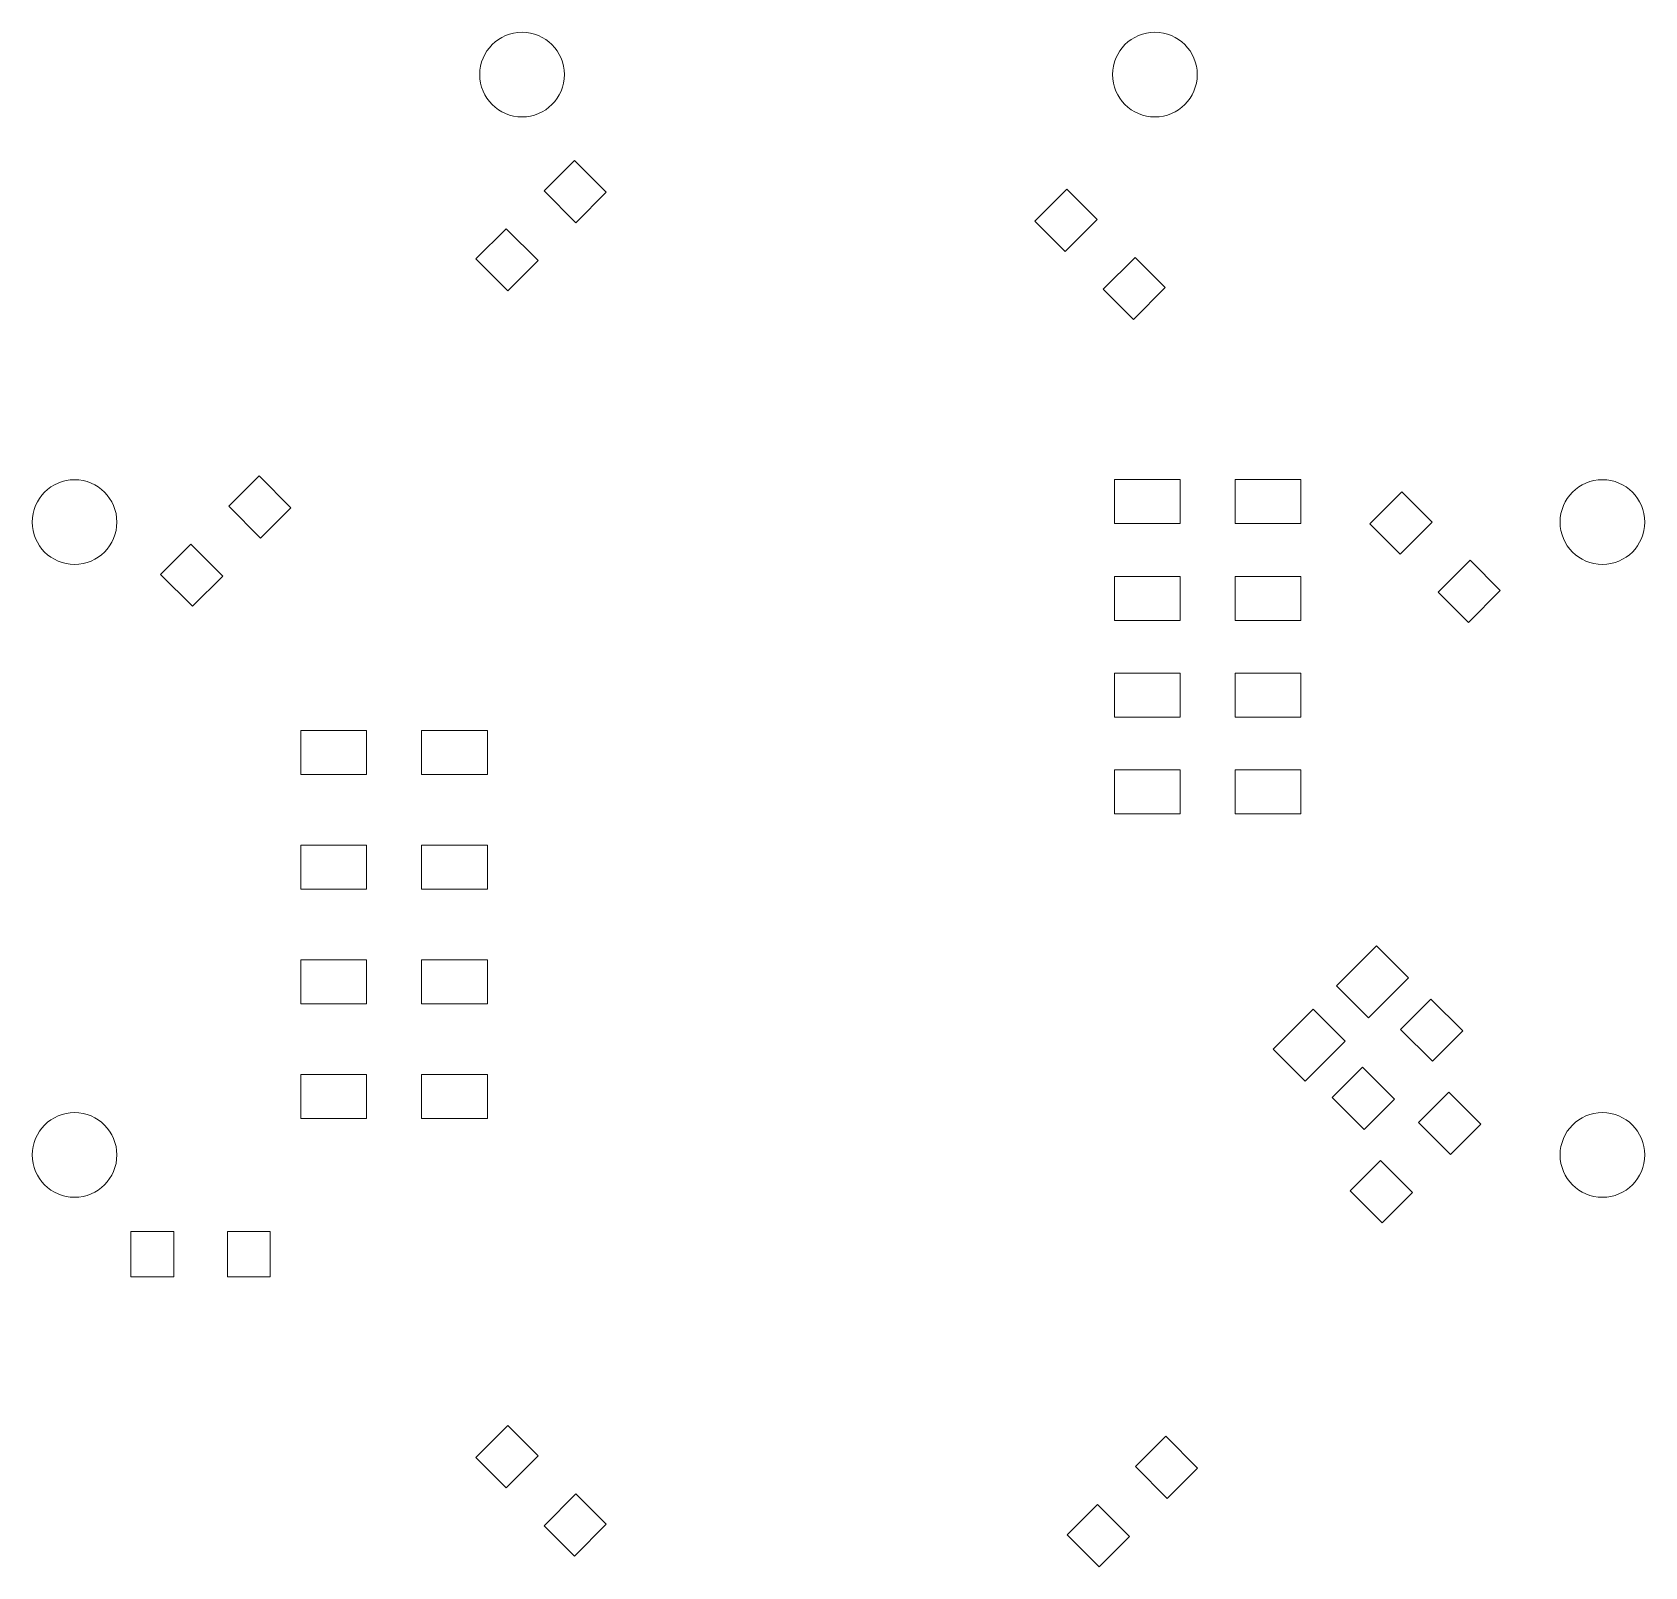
# Model space of a CAD drawing. Header units: inches. Extents: x -1.32 to 0.95, y -1.43 to 3.33.
# Drawn here: x -1.302 to 0.947, y 1.193 to 3.334 of the extents above; entities that cross this region are included whole.
import ezdxf

# ---------------------------------------------------------------- set-up
doc = ezdxf.new("R2010")
doc.units = ezdxf.units.IN
doc.header["$MEASUREMENT"] = 0
doc.layers.add('Layer 1', color=7, linetype='Continuous')

msp = doc.modelspace()

# ---------------------------------------------------------------- linework, layer by layer
at = {"layer": 'Layer 1', "color": 156, "lineweight": 9}
for points, knots in [([(-0.5599, 3.2751), (-0.5599, 3.3077), (-0.5864, 3.3341), (-0.619, 3.3341), (-0.619, 3.3341), (-0.6516, 3.3341), (-0.678, 3.3077), (-0.678, 3.2751), (-0.678, 3.2751), (-0.678, 3.2425), (-0.6516, 3.216), (-0.619, 3.216), (-0.619, 3.216), (-0.5864, 3.216), (-0.5599, 3.2425), (-0.5599, 3.2751)], [0, 0, 0, 0, 0.2, 0.2, 0.2, 0.2, 0.4, 0.4, 0.4, 0.4, 0.6, 0.6, 0.6, 0.6, 1, 1, 1, 1]), ([(0.323, 3.2751), (0.323, 3.3077), (0.2966, 3.3341), (0.264, 3.3341), (0.264, 3.3341), (0.2314, 3.3341), (0.2049, 3.3077), (0.2049, 3.2751), (0.2049, 3.2751), (0.2049, 3.2425), (0.2314, 3.216), (0.264, 3.216), (0.264, 3.216), (0.2966, 3.216), (0.323, 3.2425), (0.323, 3.2751)], [0, 0, 0, 0, 0.2, 0.2, 0.2, 0.2, 0.4, 0.4, 0.4, 0.4, 0.6, 0.6, 0.6, 0.6, 1, 1, 1, 1]), ([(-1.1843, 2.6507), (-1.1843, 2.6834), (-1.2107, 2.7098), (-1.2433, 2.7098), (-1.2433, 2.7098), (-1.2759, 2.7098), (-1.3024, 2.6834), (-1.3024, 2.6507), (-1.3024, 2.6507), (-1.3024, 2.6181), (-1.2759, 2.5917), (-1.2433, 2.5917), (-1.2433, 2.5917), (-1.2107, 2.5917), (-1.1843, 2.6181), (-1.1843, 2.6507), (-1.1843, 2.6507), (-1.1843, 2.6507), (-1.1843, 2.6507), (-1.1843, 2.6507)], [0, 0, 0, 0, 0.166667, 0.166667, 0.166667, 0.166667, 0.333333, 0.333333, 0.333333, 0.333333, 0.5, 0.5, 0.5, 0.5, 0.666667, 0.666667, 0.666667, 0.666667, 1, 1, 1, 1]), ([(0.9474, 2.6507), (0.9474, 2.6834), (0.921, 2.7098), (0.8883, 2.7098), (0.8883, 2.7098), (0.8557, 2.7098), (0.8293, 2.6834), (0.8293, 2.6507), (0.8293, 2.6507), (0.8293, 2.6181), (0.8557, 2.5917), (0.8883, 2.5917), (0.8883, 2.5917), (0.921, 2.5917), (0.9474, 2.6181), (0.9474, 2.6507), (0.9474, 2.6507), (0.9474, 2.6507), (0.9474, 2.6507), (0.9474, 2.6507)], [0, 0, 0, 0, 0.166667, 0.166667, 0.166667, 0.166667, 0.333333, 0.333333, 0.333333, 0.333333, 0.5, 0.5, 0.5, 0.5, 0.666667, 0.666667, 0.666667, 0.666667, 1, 1, 1, 1]), ([(-1.1843, 1.7678), (-1.1843, 1.8004), (-1.2107, 1.8268), (-1.2433, 1.8268), (-1.2433, 1.8268), (-1.2759, 1.8268), (-1.3024, 1.8004), (-1.3024, 1.7678), (-1.3024, 1.7678), (-1.3024, 1.7352), (-1.2759, 1.7087), (-1.2433, 1.7087), (-1.2433, 1.7087), (-1.2107, 1.7087), (-1.1843, 1.7352), (-1.1843, 1.7678)], [0, 0, 0, 0, 0.2, 0.2, 0.2, 0.2, 0.4, 0.4, 0.4, 0.4, 0.6, 0.6, 0.6, 0.6, 1, 1, 1, 1]), ([(0.9474, 1.7678), (0.9474, 1.8004), (0.921, 1.8268), (0.8883, 1.8268), (0.8883, 1.8268), (0.8557, 1.8268), (0.8293, 1.8004), (0.8293, 1.7678), (0.8293, 1.7678), (0.8293, 1.7352), (0.8557, 1.7087), (0.8883, 1.7087), (0.8883, 1.7087), (0.921, 1.7087), (0.9474, 1.7352), (0.9474, 1.7678)], [0, 0, 0, 0, 0.2, 0.2, 0.2, 0.2, 0.4, 0.4, 0.4, 0.4, 0.6, 0.6, 0.6, 0.6, 1, 1, 1, 1])]:
    msp.add_open_spline(points, degree=3, knots=knots, dxfattribs=at)
for points in [[(-0.5883, 3.113), (-0.5883, 3.113), (-0.546, 3.1553), (-0.546, 3.1553)], [(-0.546, 3.1553), (-0.546, 3.1553), (-0.5015, 3.1108), (-0.5015, 3.1108)], [(-0.5438, 3.0684), (-0.5438, 3.0684), (-0.5883, 3.113), (-0.5883, 3.113)], [(-0.5015, 3.1108), (-0.5015, 3.1108), (-0.5438, 3.0684), (-0.5438, 3.0684)], [(0.0965, 3.0708), (0.0965, 3.0708), (0.141, 3.1153), (0.141, 3.1153)], [(0.141, 3.1153), (0.141, 3.1153), (0.1833, 3.073), (0.1833, 3.073)], [(-0.6835, 3.0178), (-0.6835, 3.0178), (-0.6412, 3.0601), (-0.6412, 3.0601)], [(-0.6412, 3.0601), (-0.6412, 3.0601), (-0.5967, 3.0155), (-0.5967, 3.0155)], [(0.1388, 3.0284), (0.1388, 3.0284), (0.0965, 3.0708), (0.0965, 3.0708)], [(0.1833, 3.073), (0.1833, 3.073), (0.1388, 3.0284), (0.1388, 3.0284)], [(-0.639, 2.9732), (-0.639, 2.9732), (-0.6835, 3.0178), (-0.6835, 3.0178)], [(-0.5967, 3.0155), (-0.5967, 3.0155), (-0.639, 2.9732), (-0.639, 2.9732)], [(0.1917, 2.9755), (0.1917, 2.9755), (0.2362, 3.0201), (0.2362, 3.0201)], [(0.2362, 3.0201), (0.2362, 3.0201), (0.2785, 2.9778), (0.2785, 2.9778)], [(0.234, 2.9332), (0.234, 2.9332), (0.1917, 2.9755), (0.1917, 2.9755)], [(0.2785, 2.9778), (0.2785, 2.9778), (0.234, 2.9332), (0.234, 2.9332)], [(-1.0283, 2.673), (-1.0283, 2.673), (-0.986, 2.7153), (-0.986, 2.7153)], [(-0.986, 2.7153), (-0.986, 2.7153), (-0.9415, 2.6708), (-0.9415, 2.6708)], [(0.2074, 2.71), (0.2074, 2.71), (0.2991, 2.71), (0.2991, 2.71)], [(0.2074, 2.6486), (0.2074, 2.6486), (0.2074, 2.71), (0.2074, 2.71)], [(0.2991, 2.71), (0.2991, 2.71), (0.2991, 2.6486), (0.2991, 2.6486)], [(0.3759, 2.6486), (0.3759, 2.6486), (0.3759, 2.71), (0.3759, 2.71)], [(0.3759, 2.71), (0.3759, 2.71), (0.4676, 2.71), (0.4676, 2.71)], [(0.4676, 2.71), (0.4676, 2.71), (0.4676, 2.6486), (0.4676, 2.6486)], [(0.5639, 2.6484), (0.5639, 2.6484), (0.6084, 2.6929), (0.6084, 2.6929)], [(0.6084, 2.6929), (0.6084, 2.6929), (0.6507, 2.6506), (0.6507, 2.6506)], [(-0.9838, 2.6284), (-0.9838, 2.6284), (-1.0283, 2.673), (-1.0283, 2.673)], [(-0.9415, 2.6708), (-0.9415, 2.6708), (-0.9838, 2.6284), (-0.9838, 2.6284)], [(0.2991, 2.6486), (0.2991, 2.6486), (0.2074, 2.6486), (0.2074, 2.6486)], [(0.4676, 2.6486), (0.4676, 2.6486), (0.3759, 2.6486), (0.3759, 2.6486)], [(0.6062, 2.606), (0.6062, 2.606), (0.5639, 2.6484), (0.5639, 2.6484)], [(0.6507, 2.6506), (0.6507, 2.6506), (0.6062, 2.606), (0.6062, 2.606)], [(-1.1235, 2.5778), (-1.1235, 2.5778), (-1.0812, 2.6201), (-1.0812, 2.6201)], [(-1.0812, 2.6201), (-1.0812, 2.6201), (-1.0367, 2.5755), (-1.0367, 2.5755)], [(0.6591, 2.5531), (0.6591, 2.5531), (0.7036, 2.5977), (0.7036, 2.5977)], [(0.7036, 2.5977), (0.7036, 2.5977), (0.7459, 2.5554), (0.7459, 2.5554)], [(-1.079, 2.5332), (-1.079, 2.5332), (-1.1235, 2.5778), (-1.1235, 2.5778)], [(-1.0367, 2.5755), (-1.0367, 2.5755), (-1.079, 2.5332), (-1.079, 2.5332)], [(0.2074, 2.575), (0.2074, 2.575), (0.2991, 2.575), (0.2991, 2.575)], [(0.2074, 2.5136), (0.2074, 2.5136), (0.2074, 2.575), (0.2074, 2.575)], [(0.2991, 2.575), (0.2991, 2.575), (0.2991, 2.5136), (0.2991, 2.5136)], [(0.3759, 2.5136), (0.3759, 2.5136), (0.3759, 2.575), (0.3759, 2.575)], [(0.3759, 2.575), (0.3759, 2.575), (0.4676, 2.575), (0.4676, 2.575)], [(0.4676, 2.575), (0.4676, 2.575), (0.4676, 2.5136), (0.4676, 2.5136)], [(0.7014, 2.5108), (0.7014, 2.5108), (0.6591, 2.5531), (0.6591, 2.5531)], [(0.7459, 2.5554), (0.7459, 2.5554), (0.7014, 2.5108), (0.7014, 2.5108)], [(0.2991, 2.5136), (0.2991, 2.5136), (0.2074, 2.5136), (0.2074, 2.5136)], [(0.4676, 2.5136), (0.4676, 2.5136), (0.3759, 2.5136), (0.3759, 2.5136)], [(0.2074, 2.44), (0.2074, 2.44), (0.2991, 2.44), (0.2991, 2.44)], [(0.2074, 2.3786), (0.2074, 2.3786), (0.2074, 2.44), (0.2074, 2.44)], [(0.2991, 2.44), (0.2991, 2.44), (0.2991, 2.3786), (0.2991, 2.3786)], [(0.3759, 2.3786), (0.3759, 2.3786), (0.3759, 2.44), (0.3759, 2.44)], [(0.3759, 2.44), (0.3759, 2.44), (0.4676, 2.44), (0.4676, 2.44)], [(0.4676, 2.44), (0.4676, 2.44), (0.4676, 2.3786), (0.4676, 2.3786)], [(0.2991, 2.3786), (0.2991, 2.3786), (0.2074, 2.3786), (0.2074, 2.3786)], [(0.4676, 2.3786), (0.4676, 2.3786), (0.3759, 2.3786), (0.3759, 2.3786)], [(-0.9276, 2.36), (-0.9276, 2.36), (-0.8359, 2.36), (-0.8359, 2.36)], [(-0.9276, 2.2986), (-0.9276, 2.2986), (-0.9276, 2.36), (-0.9276, 2.36)], [(-0.8359, 2.36), (-0.8359, 2.36), (-0.8359, 2.2986), (-0.8359, 2.2986)], [(-0.7591, 2.2986), (-0.7591, 2.2986), (-0.7591, 2.36), (-0.7591, 2.36)], [(-0.7591, 2.36), (-0.7591, 2.36), (-0.6674, 2.36), (-0.6674, 2.36)], [(-0.6674, 2.36), (-0.6674, 2.36), (-0.6674, 2.2986), (-0.6674, 2.2986)], [(-0.8359, 2.2986), (-0.8359, 2.2986), (-0.9276, 2.2986), (-0.9276, 2.2986)], [(-0.6674, 2.2986), (-0.6674, 2.2986), (-0.7591, 2.2986), (-0.7591, 2.2986)], [(0.2074, 2.305), (0.2074, 2.305), (0.2991, 2.305), (0.2991, 2.305)], [(0.2074, 2.2436), (0.2074, 2.2436), (0.2074, 2.305), (0.2074, 2.305)], [(0.2991, 2.305), (0.2991, 2.305), (0.2991, 2.2436), (0.2991, 2.2436)], [(0.3759, 2.2436), (0.3759, 2.2436), (0.3759, 2.305), (0.3759, 2.305)], [(0.3759, 2.305), (0.3759, 2.305), (0.4676, 2.305), (0.4676, 2.305)], [(0.4676, 2.305), (0.4676, 2.305), (0.4676, 2.2436), (0.4676, 2.2436)], [(0.2991, 2.2436), (0.2991, 2.2436), (0.2074, 2.2436), (0.2074, 2.2436)], [(0.4676, 2.2436), (0.4676, 2.2436), (0.3759, 2.2436), (0.3759, 2.2436)], [(-0.9276, 2.2), (-0.9276, 2.2), (-0.8359, 2.2), (-0.8359, 2.2)], [(-0.9276, 2.1386), (-0.9276, 2.1386), (-0.9276, 2.2), (-0.9276, 2.2)], [(-0.8359, 2.2), (-0.8359, 2.2), (-0.8359, 2.1386), (-0.8359, 2.1386)], [(-0.7591, 2.1386), (-0.7591, 2.1386), (-0.7591, 2.2), (-0.7591, 2.2)], [(-0.7591, 2.2), (-0.7591, 2.2), (-0.6674, 2.2), (-0.6674, 2.2)], [(-0.6674, 2.2), (-0.6674, 2.2), (-0.6674, 2.1386), (-0.6674, 2.1386)], [(-0.8359, 2.1386), (-0.8359, 2.1386), (-0.9276, 2.1386), (-0.9276, 2.1386)], [(-0.6674, 2.1386), (-0.6674, 2.1386), (-0.7591, 2.1386), (-0.7591, 2.1386)], [(0.5174, 2.0037), (0.5174, 2.0037), (0.5731, 2.0594), (0.5731, 2.0594)], [(0.5731, 2.0594), (0.5731, 2.0594), (0.6176, 2.0148), (0.6176, 2.0148)], [(-0.9276, 2.04), (-0.9276, 2.04), (-0.8359, 2.04), (-0.8359, 2.04)], [(-0.9276, 1.9786), (-0.9276, 1.9786), (-0.9276, 2.04), (-0.9276, 2.04)], [(-0.8359, 2.04), (-0.8359, 2.04), (-0.8359, 1.9786), (-0.8359, 1.9786)], [(-0.7591, 1.9786), (-0.7591, 1.9786), (-0.7591, 2.04), (-0.7591, 2.04)], [(-0.7591, 2.04), (-0.7591, 2.04), (-0.6674, 2.04), (-0.6674, 2.04)], [(-0.6674, 2.04), (-0.6674, 2.04), (-0.6674, 1.9786), (-0.6674, 1.9786)], [(0.5619, 1.9592), (0.5619, 1.9592), (0.5174, 2.0037), (0.5174, 2.0037)], [(0.6176, 2.0148), (0.6176, 2.0148), (0.5619, 1.9592), (0.5619, 1.9592)], [(0.6067, 1.943), (0.6067, 1.943), (0.649, 1.9853), (0.649, 1.9853)], [(0.649, 1.9853), (0.649, 1.9853), (0.6935, 1.9408), (0.6935, 1.9408)], [(-0.8359, 1.9786), (-0.8359, 1.9786), (-0.9276, 1.9786), (-0.9276, 1.9786)], [(-0.6674, 1.9786), (-0.6674, 1.9786), (-0.7591, 1.9786), (-0.7591, 1.9786)], [(0.429, 1.9153), (0.429, 1.9153), (0.4847, 1.971), (0.4847, 1.971)], [(0.4847, 1.971), (0.4847, 1.971), (0.5292, 1.9264), (0.5292, 1.9264)], [(0.6512, 1.8984), (0.6512, 1.8984), (0.6067, 1.943), (0.6067, 1.943)], [(0.6935, 1.9408), (0.6935, 1.9408), (0.6512, 1.8984), (0.6512, 1.8984)], [(0.4736, 1.8708), (0.4736, 1.8708), (0.429, 1.9153), (0.429, 1.9153)], [(0.5292, 1.9264), (0.5292, 1.9264), (0.4736, 1.8708), (0.4736, 1.8708)], [(0.5115, 1.8478), (0.5115, 1.8478), (0.5538, 1.8901), (0.5538, 1.8901)], [(0.5538, 1.8901), (0.5538, 1.8901), (0.5983, 1.8455), (0.5983, 1.8455)], [(-0.9276, 1.88), (-0.9276, 1.88), (-0.8359, 1.88), (-0.8359, 1.88)], [(-0.9276, 1.8186), (-0.9276, 1.8186), (-0.9276, 1.88), (-0.9276, 1.88)], [(-0.8359, 1.88), (-0.8359, 1.88), (-0.8359, 1.8186), (-0.8359, 1.8186)], [(-0.7591, 1.8186), (-0.7591, 1.8186), (-0.7591, 1.88), (-0.7591, 1.88)], [(-0.7591, 1.88), (-0.7591, 1.88), (-0.6674, 1.88), (-0.6674, 1.88)], [(-0.6674, 1.88), (-0.6674, 1.88), (-0.6674, 1.8186), (-0.6674, 1.8186)], [(0.556, 1.8032), (0.556, 1.8032), (0.5115, 1.8478), (0.5115, 1.8478)], [(0.5983, 1.8455), (0.5983, 1.8455), (0.556, 1.8032), (0.556, 1.8032)], [(0.6317, 1.813), (0.6317, 1.813), (0.674, 1.8553), (0.674, 1.8553)], [(0.674, 1.8553), (0.674, 1.8553), (0.7185, 1.8108), (0.7185, 1.8108)], [(-0.8359, 1.8186), (-0.8359, 1.8186), (-0.9276, 1.8186), (-0.9276, 1.8186)], [(-0.6674, 1.8186), (-0.6674, 1.8186), (-0.7591, 1.8186), (-0.7591, 1.8186)], [(0.6762, 1.7684), (0.6762, 1.7684), (0.6317, 1.813), (0.6317, 1.813)], [(0.7185, 1.8108), (0.7185, 1.8108), (0.6762, 1.7684), (0.6762, 1.7684)], [(0.5365, 1.7178), (0.5365, 1.7178), (0.5788, 1.7601), (0.5788, 1.7601)], [(0.5788, 1.7601), (0.5788, 1.7601), (0.6233, 1.7155), (0.6233, 1.7155)], [(0.581, 1.6732), (0.581, 1.6732), (0.5365, 1.7178), (0.5365, 1.7178)], [(0.6233, 1.7155), (0.6233, 1.7155), (0.581, 1.6732), (0.581, 1.6732)], [(-1.1647, 1.6608), (-1.1647, 1.6608), (-1.1049, 1.6608), (-1.1049, 1.6608)], [(-1.1647, 1.5978), (-1.1647, 1.5978), (-1.1647, 1.6608), (-1.1647, 1.6608)], [(-1.1049, 1.6608), (-1.1049, 1.6608), (-1.1049, 1.5978), (-1.1049, 1.5978)], [(-1.0301, 1.6608), (-1.0301, 1.6608), (-0.9702, 1.6608), (-0.9702, 1.6608)], [(-1.0301, 1.5978), (-1.0301, 1.5978), (-1.0301, 1.6608), (-1.0301, 1.6608)], [(-0.9702, 1.6608), (-0.9702, 1.6608), (-0.9702, 1.5978), (-0.9702, 1.5978)], [(-1.1049, 1.5978), (-1.1049, 1.5978), (-1.1647, 1.5978), (-1.1647, 1.5978)], [(-0.9702, 1.5978), (-0.9702, 1.5978), (-1.0301, 1.5978), (-1.0301, 1.5978)], [(-0.6835, 1.3458), (-0.6835, 1.3458), (-0.639, 1.3903), (-0.639, 1.3903)], [(-0.639, 1.3903), (-0.639, 1.3903), (-0.5967, 1.348), (-0.5967, 1.348)], [(0.2367, 1.333), (0.2367, 1.333), (0.279, 1.3753), (0.279, 1.3753)], [(0.279, 1.3753), (0.279, 1.3753), (0.3235, 1.3308), (0.3235, 1.3308)], [(-0.6412, 1.3034), (-0.6412, 1.3034), (-0.6835, 1.3458), (-0.6835, 1.3458)], [(-0.5967, 1.348), (-0.5967, 1.348), (-0.6412, 1.3034), (-0.6412, 1.3034)], [(0.2812, 1.2884), (0.2812, 1.2884), (0.2367, 1.333), (0.2367, 1.333)], [(0.3235, 1.3308), (0.3235, 1.3308), (0.2812, 1.2884), (0.2812, 1.2884)], [(-0.5883, 1.2505), (-0.5883, 1.2505), (-0.5438, 1.2951), (-0.5438, 1.2951)], [(-0.5438, 1.2951), (-0.5438, 1.2951), (-0.5015, 1.2528), (-0.5015, 1.2528)], [(0.1415, 1.2378), (0.1415, 1.2378), (0.1838, 1.2801), (0.1838, 1.2801)], [(0.1838, 1.2801), (0.1838, 1.2801), (0.2283, 1.2355), (0.2283, 1.2355)], [(-0.546, 1.2082), (-0.546, 1.2082), (-0.5883, 1.2505), (-0.5883, 1.2505)], [(-0.5015, 1.2528), (-0.5015, 1.2528), (-0.546, 1.2082), (-0.546, 1.2082)], [(0.186, 1.1932), (0.186, 1.1932), (0.1415, 1.2378), (0.1415, 1.2378)], [(0.2283, 1.2355), (0.2283, 1.2355), (0.186, 1.1932), (0.186, 1.1932)]]:
    msp.add_open_spline(points, degree=3, dxfattribs=at)

doc.saveas('drawing.dxf')
